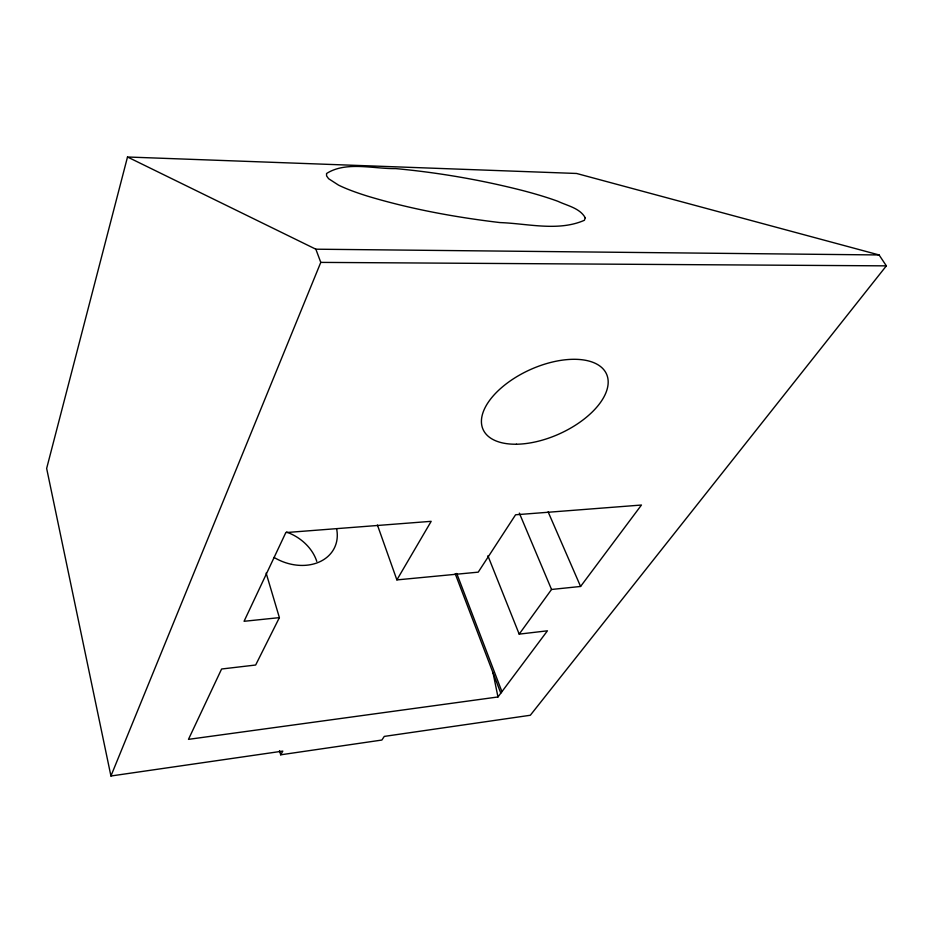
<?xml version="1.0" encoding="UTF-8"?>
<svg xmlns="http://www.w3.org/2000/svg" width="933" height="933" viewBox="0 0 933 933"><rect width="100%" height="100%" fill="white"/><g stroke="black" fill="none" stroke-linecap="round" stroke-linejoin="round"><path stroke-width="1.4" d="M127.506 157.001L46.65 468.436L110.934 775.999L282.792 751.112L280.681 754.809L381.877 740.044L384.279 736.405L530.317 715.261L886.35 265.858L879.096 254.954L576.559 173.468L127.506 157.001L315.844 249.193L879.096 254.954M110.934 775.999L320.777 262.395L315.844 249.193M266.138 573.084L279.387 617.634L255.665 665.019L221.599 669.008L188.478 739.356L497.965 696.963L547.426 630.813L519.191 634.125L487.901 555.765M519.191 634.125L551.543 589.469L580.583 586.46L641.449 505.033L515.576 514.783L478.232 572.151L396.887 579.906L431.186 521.325L285.825 532.58L244.061 621.296L279.387 617.634M320.777 262.395L886.35 265.858M548.114 511.844L580.583 586.46M519.343 513.103L551.543 589.469M456.738 573.457L501.931 691.656M455.211 573.737L500.799 693.184M377.422 525.022L396.887 579.906M279.503 750.61L280.681 754.809M493.044 672.868L497.965 696.963M336.696 529.244A44.761 35.057 25.1 0 1 319.436 561.923A44.761 35.057 25.1 0 1 274.08 557.433M286.454 532.032A43.396 34.836 25 0 1 316.788 561.409M585.213 217.751L584.42 220.27C558.331 231.769 527.6 223.523 500.03 222.579C455.339 217.261 410.847 209.155 367.707 196.187A315.821 37.133 6.3 0 1 338.434 185.061L328.591 178.693L326.608 175.94L326.527 173.538C345.956 161.012 373.632 168.978 395.639 168.593C438.603 172.582 481.265 179.952 523.063 190.647A358.295 48.481 4.4 0 1 557.981 201.33C567.287 205.761 579.871 208.071 585.213 217.751M516.462 444.225A67.666 35.267 -24.2 0 0 608.071 379.894A67.666 35.267 -24.2 0 0 509.85 381.2A67.666 35.267 -24.2 0 0 516.462 444.225"/></g></svg>
